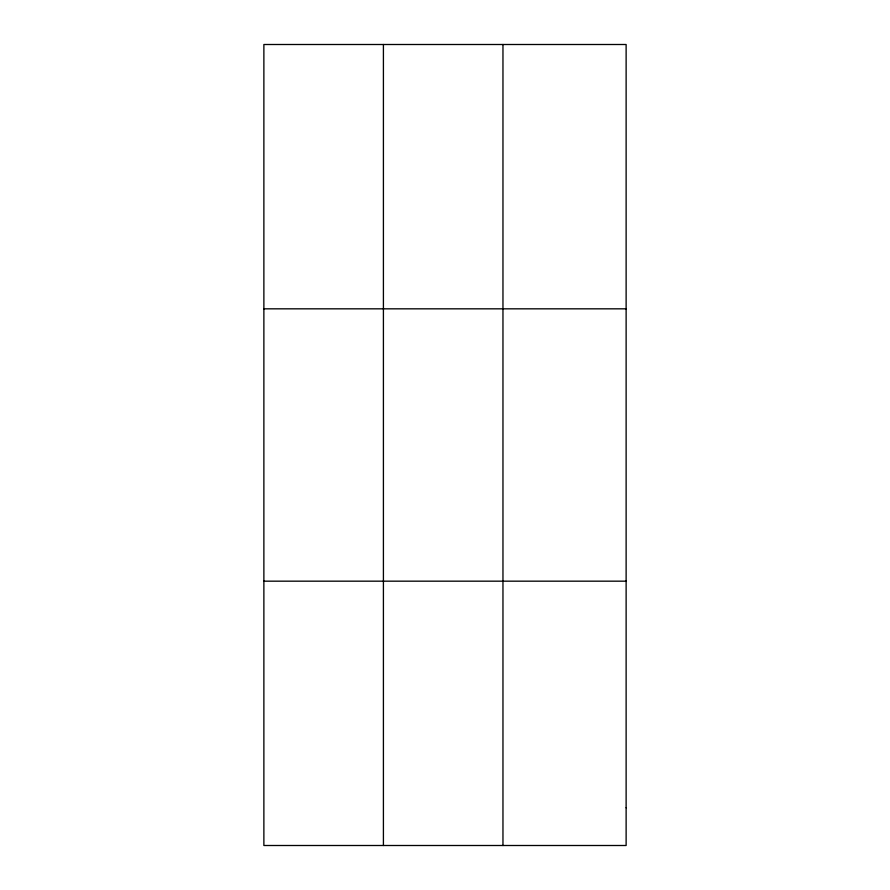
<?xml version="1.0" encoding="UTF-8"?>
<svg xmlns="http://www.w3.org/2000/svg" width="890" height="890" viewBox="0 0 890 890"><rect width="100%" height="100%" fill="white"/><g stroke="black" fill="none" stroke-linecap="round" stroke-linejoin="round"><path stroke-width="1.33" d="M383.412 44.5L383.412 845.5M502.961 44.5L502.961 845.5M263.874 308.83L626.126 308.83M263.874 581.17L626.126 581.17M626.126 807.742L626.126 845.5L263.874 845.5L263.874 44.5L626.126 44.5L626.126 807.742"/></g></svg>
